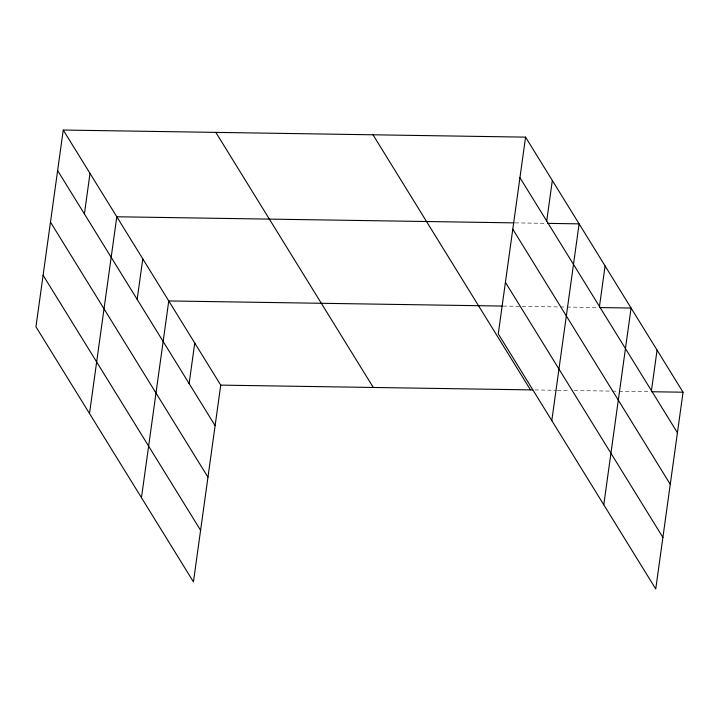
<?xml version="1.0" encoding="UTF-8"?>
<svg xmlns="http://www.w3.org/2000/svg" width="719" height="719" viewBox="0 0 719 719"><rect width="100%" height="100%" fill="white"/><g stroke="black" fill="none" stroke-linecap="round" stroke-linejoin="round"><path stroke-width="0.54" stroke-dasharray="3.6 2.7" d="M515.164 222.881L546.575 223.357M503.192 306.078L521.14 306.348M522.264 306.366L559.283 306.941M560.407 306.95L566.015 307.04M567.138 307.058L598.55 307.543M534.972 389.941L556.29 390.273M557.414 390.291L569.754 390.48M574.238 390.543L611.258 391.118M612.381 391.136L617.989 391.217M619.104 391.235L649.392 391.702"/><path stroke-width="1.08" d="M63.254 130.04L35.95 326.786L193.438 581.869L220.733 385.123L63.254 130.04L525.562 137.131L683.05 392.214L655.746 588.96L498.267 333.877L525.562 137.131M84.402 213.938L90.019 173.405M89.498 413.515L116.793 216.77L514.049 222.863M137.158 299.392L142.784 258.858M141.463 497.692L168.767 300.946L502.078 306.06M189.124 383.569L194.75 343.035M546.71 221.03L552.336 180.496M551.806 420.606L579.11 223.861L547.698 223.375M599.466 306.483L605.092 265.949M603.78 504.783L631.075 308.038L599.673 307.552M651.441 390.66L657.067 350.126M220.733 385.123L532.734 389.914M651.639 391.738L683.05 392.214M519.936 177.665L677.424 432.748M512.791 229.217L670.27 484.3M505.421 282.324L662.9 537.408M372.999 134.786L530.487 389.878M215.817 132.377L373.296 387.469M57.628 170.574L215.116 425.657M50.474 222.117L207.962 477.209M43.104 275.233L200.592 530.316"/></g></svg>
